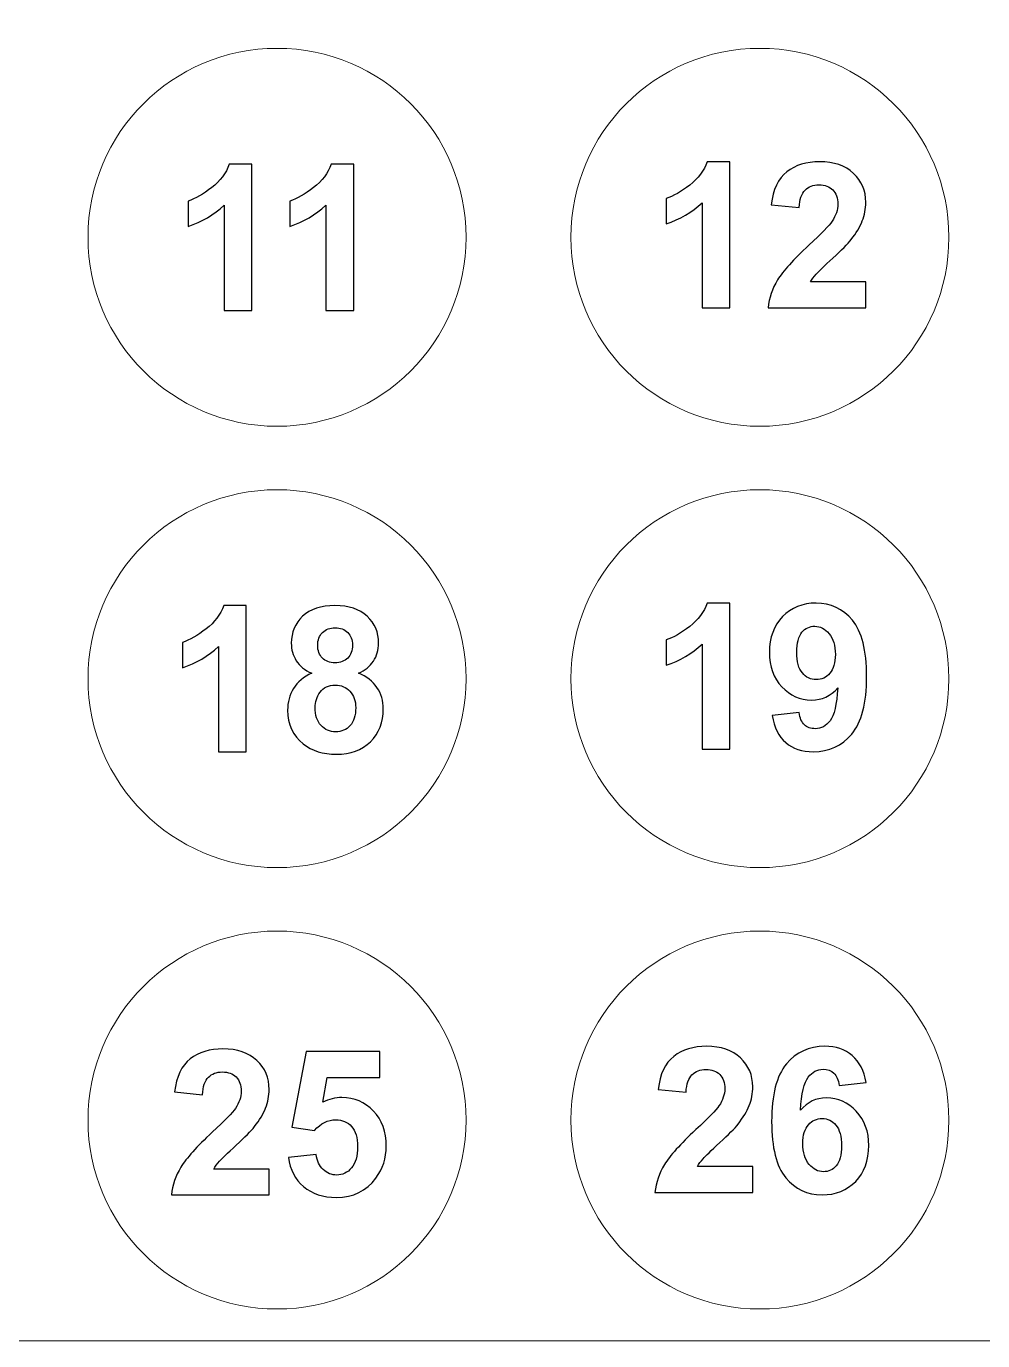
# Model space of a CAD drawing. Header units: millimetres. Extents: x -676 to 660, y -238 to 366.
# Drawn here: x 288.2 to 354.9, y 10.6 to 102.2 of the extents above; entities that cross this region are included whole.
import ezdxf

# ---------------------------------------------------------------- set-up
doc = ezdxf.new("R2010")
doc.units = ezdxf.units.MM
doc.header["$MEASUREMENT"] = 0
doc.layers.add('layer 1', color=7, linetype='Continuous')

msp = doc.modelspace()

# ---------------------------------------------------------------- linework, layer by layer
at = {"layer": 'layer 1', "color": 250, "lineweight": 20}
for points, knots in [([(221.6275, 164.398), (221.6275, 164.398), (457.0516, 164.398), (457.0516, 164.398), (457.0516, 164.398), (457.0516, 164.398), (659.621, 164.398), (659.621, 164.398), (659.621, 164.398), (659.621, 164.398), (659.621, 10.6382), (659.621, 10.6382), (659.621, 10.6382), (659.621, 10.6382), (457.0516, 10.6382), (457.0516, 10.6382), (457.0516, 10.6382), (457.0516, 10.6382), (221.6275, 10.6382), (221.6275, 10.6382), (221.6275, 10.6382), (221.6275, 10.6382), (221.6275, 164.398), (221.6275, 164.398)], [0, 0, 0, 0, 0.1428571, 0.1428571, 0.1428571, 0.1428571, 0.2857143, 0.2857143, 0.2857143, 0.2857143, 0.4285714, 0.4285714, 0.4285714, 0.4285714, 0.5714286, 0.5714286, 0.5714286, 0.5714286, 0.7142857, 0.7142857, 0.7142857, 0.7142857, 1, 1, 1, 1]), ([(305.7074, 100.6831), (312.9782, 100.6831), (318.8725, 94.7888), (318.8725, 87.518), (318.8725, 87.518), (318.8725, 80.2472), (312.9782, 74.3529), (305.7074, 74.3529), (305.7074, 74.3529), (298.4366, 74.3529), (292.5423, 80.2472), (292.5423, 87.518), (292.5423, 87.518), (292.5423, 94.7888), (298.4366, 100.6831), (305.7074, 100.6831)], [0, 0, 0, 0, 0.2, 0.2, 0.2, 0.2, 0.4, 0.4, 0.4, 0.4, 0.6, 0.6, 0.6, 0.6, 1, 1, 1, 1]), ([(339.3394, 100.6831), (346.6102, 100.6831), (352.5045, 94.7888), (352.5045, 87.518), (352.5045, 87.518), (352.5045, 80.2472), (346.6102, 74.3529), (339.3394, 74.3529), (339.3394, 74.3529), (332.0686, 74.3529), (326.1743, 80.2472), (326.1743, 87.518), (326.1743, 87.518), (326.1743, 94.7888), (332.0686, 100.6831), (339.3394, 100.6831)], [0, 0, 0, 0, 0.2, 0.2, 0.2, 0.2, 0.4, 0.4, 0.4, 0.4, 0.6, 0.6, 0.6, 0.6, 1, 1, 1, 1]), ([(305.7074, 69.9311), (312.9782, 69.9311), (318.8725, 64.0368), (318.8725, 56.766), (318.8725, 56.766), (318.8725, 49.4952), (312.9782, 43.6009), (305.7074, 43.6009), (305.7074, 43.6009), (298.4366, 43.6009), (292.5423, 49.4952), (292.5423, 56.766), (292.5423, 56.766), (292.5423, 64.0368), (298.4366, 69.9311), (305.7074, 69.9311)], [0, 0, 0, 0, 0.2, 0.2, 0.2, 0.2, 0.4, 0.4, 0.4, 0.4, 0.6, 0.6, 0.6, 0.6, 1, 1, 1, 1]), ([(339.3394, 69.9311), (346.6102, 69.9311), (352.5045, 64.0368), (352.5045, 56.766), (352.5045, 56.766), (352.5045, 49.4952), (346.6102, 43.6009), (339.3394, 43.6009), (339.3394, 43.6009), (332.0686, 43.6009), (326.1743, 49.4952), (326.1743, 56.766), (326.1743, 56.766), (326.1743, 64.0368), (332.0686, 69.9311), (339.3394, 69.9311)], [0, 0, 0, 0, 0.2, 0.2, 0.2, 0.2, 0.4, 0.4, 0.4, 0.4, 0.6, 0.6, 0.6, 0.6, 1, 1, 1, 1]), ([(305.7074, 39.1791), (312.9782, 39.1791), (318.8725, 33.2848), (318.8725, 26.014), (318.8725, 26.014), (318.8725, 18.7432), (312.9782, 12.8489), (305.7074, 12.8489), (305.7074, 12.8489), (298.4366, 12.8489), (292.5423, 18.7432), (292.5423, 26.014), (292.5423, 26.014), (292.5423, 33.2848), (298.4366, 39.1791), (305.7074, 39.1791)], [0, 0, 0, 0, 0.2, 0.2, 0.2, 0.2, 0.4, 0.4, 0.4, 0.4, 0.6, 0.6, 0.6, 0.6, 1, 1, 1, 1]), ([(339.3394, 39.1791), (346.6102, 39.1791), (352.5045, 33.2848), (352.5045, 26.014), (352.5045, 26.014), (352.5045, 18.7432), (346.6102, 12.8489), (339.3394, 12.8489), (339.3394, 12.8489), (332.0686, 12.8489), (326.1743, 18.7432), (326.1743, 26.014), (326.1743, 26.014), (326.1743, 33.2848), (332.0686, 39.1791), (339.3394, 39.1791)], [0, 0, 0, 0, 0.2, 0.2, 0.2, 0.2, 0.4, 0.4, 0.4, 0.4, 0.6, 0.6, 0.6, 0.6, 1, 1, 1, 1])]:
    msp.add_open_spline(points, degree=3, knots=knots, dxfattribs=at)
at = {"layer": 'layer 1', "color": 250}
for points, knots in [([(303.9576, 82.429), (303.9576, 82.429), (302.0155, 82.429), (302.0155, 82.429), (302.0155, 82.429), (302.0155, 82.429), (302.0155, 89.7515), (302.0155, 89.7515), (302.0155, 89.7515), (301.3052, 89.086), (300.4698, 88.5952), (299.507, 88.279), (299.507, 88.279), (299.507, 88.279), (299.507, 90.0418), (299.507, 90.0418), (299.507, 90.0418), (300.012, 90.207), (300.5642, 90.5208), (301.1589, 90.9833), (301.1589, 90.9833), (301.7536, 91.4482), (302.1618, 91.9886), (302.3813, 92.6069), (302.3813, 92.6069), (302.3813, 92.6069), (303.9576, 92.6069), (303.9576, 92.6069), (303.9576, 92.6069), (303.9576, 92.6069), (303.9576, 82.429), (303.9576, 82.429)], [0, 0, 0, 0, 0.1111111, 0.1111111, 0.1111111, 0.1111111, 0.2222222, 0.2222222, 0.2222222, 0.2222222, 0.3333333, 0.3333333, 0.3333333, 0.3333333, 0.4444444, 0.4444444, 0.4444444, 0.4444444, 0.5555556, 0.5555556, 0.5555556, 0.5555556, 0.6666667, 0.6666667, 0.6666667, 0.6666667, 0.7777778, 0.7777778, 0.7777778, 0.7777778, 1, 1, 1, 1]), ([(311.0512, 82.429), (311.0512, 82.429), (309.1091, 82.429), (309.1091, 82.429), (309.1091, 82.429), (309.1091, 82.429), (309.1091, 89.7515), (309.1091, 89.7515), (309.1091, 89.7515), (308.3988, 89.086), (307.5634, 88.5952), (306.6006, 88.279), (306.6006, 88.279), (306.6006, 88.279), (306.6006, 90.0418), (306.6006, 90.0418), (306.6006, 90.0418), (307.1056, 90.207), (307.6578, 90.5208), (308.2525, 90.9833), (308.2525, 90.9833), (308.8472, 91.4482), (309.2554, 91.9886), (309.4749, 92.6069), (309.4749, 92.6069), (309.4749, 92.6069), (311.0512, 92.6069), (311.0512, 92.6069), (311.0512, 92.6069), (311.0512, 92.6069), (311.0512, 82.429), (311.0512, 82.429)], [0, 0, 0, 0, 0.1111111, 0.1111111, 0.1111111, 0.1111111, 0.2222222, 0.2222222, 0.2222222, 0.2222222, 0.3333333, 0.3333333, 0.3333333, 0.3333333, 0.4444444, 0.4444444, 0.4444444, 0.4444444, 0.5555556, 0.5555556, 0.5555556, 0.5555556, 0.6666667, 0.6666667, 0.6666667, 0.6666667, 0.7777778, 0.7777778, 0.7777778, 0.7777778, 1, 1, 1, 1]), ([(337.251, 82.606), (337.251, 82.606), (335.3089, 82.606), (335.3089, 82.606), (335.3089, 82.606), (335.3089, 82.606), (335.3089, 89.9285), (335.3089, 89.9285), (335.3089, 89.9285), (334.5986, 89.263), (333.7632, 88.7722), (332.8004, 88.456), (332.8004, 88.456), (332.8004, 88.456), (332.8004, 90.2188), (332.8004, 90.2188), (332.8004, 90.2188), (333.3054, 90.384), (333.8576, 90.6978), (334.4523, 91.1603), (334.4523, 91.1603), (335.047, 91.6252), (335.4552, 92.1656), (335.6747, 92.7839), (335.6747, 92.7839), (335.6747, 92.7839), (337.251, 92.7839), (337.251, 92.7839), (337.251, 92.7839), (337.251, 92.7839), (337.251, 82.606), (337.251, 82.606)], [0, 0, 0, 0, 0.1111111, 0.1111111, 0.1111111, 0.1111111, 0.2222222, 0.2222222, 0.2222222, 0.2222222, 0.3333333, 0.3333333, 0.3333333, 0.3333333, 0.4444444, 0.4444444, 0.4444444, 0.4444444, 0.5555556, 0.5555556, 0.5555556, 0.5555556, 0.6666667, 0.6666667, 0.6666667, 0.6666667, 0.7777778, 0.7777778, 0.7777778, 0.7777778, 1, 1, 1, 1]), ([(346.7162, 84.4113), (346.7162, 84.4113), (346.7162, 82.606), (346.7162, 82.606), (346.7162, 82.606), (346.7162, 82.606), (339.9058, 82.606), (339.9058, 82.606), (339.9058, 82.606), (339.9813, 83.288), (340.2008, 83.9346), (340.5713, 84.5458), (340.5713, 84.5458), (340.9394, 85.157), (341.6686, 85.9664), (342.7541, 86.9764), (342.7541, 86.9764), (343.632, 87.7905), (344.1676, 88.3451), (344.3659, 88.6353), (344.3659, 88.6353), (344.6325, 89.0365), (344.767, 89.4329), (344.767, 89.8247), (344.767, 89.8247), (344.767, 90.2565), (344.6514, 90.5893), (344.4178, 90.8229), (344.4178, 90.8229), (344.1842, 91.0565), (343.8632, 91.1721), (343.4526, 91.1721), (343.4526, 91.1721), (343.0467, 91.1721), (342.7258, 91.0494), (342.4851, 90.8064), (342.4851, 90.8064), (342.2468, 90.5609), (342.1075, 90.1551), (342.0698, 89.5887), (342.0698, 89.5887), (342.0698, 89.5887), (340.1347, 89.7822), (340.1347, 89.7822), (340.1347, 89.7822), (340.2503, 90.8512), (340.6114, 91.6181), (341.2202, 92.0854), (341.2202, 92.0854), (341.8291, 92.5503), (342.5889, 92.7839), (343.5022, 92.7839), (343.5022, 92.7839), (344.5027, 92.7839), (345.2886, 92.5125), (345.8596, 91.9745), (345.8596, 91.9745), (346.4307, 91.4341), (346.7162, 90.7639), (346.7162, 89.9615), (346.7162, 89.9615), (346.7162, 89.5061), (346.6337, 89.0719), (346.4708, 88.6589), (346.4708, 88.6589), (346.308, 88.246), (346.0484, 87.8141), (345.6944, 87.3634), (345.6944, 87.3634), (345.4585, 87.0637), (345.0337, 86.6318), (344.4225, 86.0702), (344.4225, 86.0702), (343.8089, 85.5086), (343.4196, 85.1334), (343.2568, 84.9493), (343.2568, 84.9493), (343.0939, 84.7652), (342.9594, 84.5859), (342.8579, 84.4113), (342.8579, 84.4113), (342.8579, 84.4113), (346.7162, 84.4113), (346.7162, 84.4113)], [0, 0, 0, 0, 0.0454545, 0.0454545, 0.0454545, 0.0454545, 0.0909091, 0.0909091, 0.0909091, 0.0909091, 0.1363636, 0.1363636, 0.1363636, 0.1363636, 0.1818182, 0.1818182, 0.1818182, 0.1818182, 0.2272727, 0.2272727, 0.2272727, 0.2272727, 0.2727273, 0.2727273, 0.2727273, 0.2727273, 0.3181818, 0.3181818, 0.3181818, 0.3181818, 0.3636364, 0.3636364, 0.3636364, 0.3636364, 0.4090909, 0.4090909, 0.4090909, 0.4090909, 0.4545455, 0.4545455, 0.4545455, 0.4545455, 0.5, 0.5, 0.5, 0.5, 0.5454545, 0.5454545, 0.5454545, 0.5454545, 0.5909091, 0.5909091, 0.5909091, 0.5909091, 0.6363636, 0.6363636, 0.6363636, 0.6363636, 0.6818182, 0.6818182, 0.6818182, 0.6818182, 0.7272727, 0.7272727, 0.7272727, 0.7272727, 0.7727273, 0.7727273, 0.7727273, 0.7727273, 0.8181818, 0.8181818, 0.8181818, 0.8181818, 0.8636364, 0.8636364, 0.8636364, 0.8636364, 0.9090909, 0.9090909, 0.9090909, 0.9090909, 1, 1, 1, 1]), ([(303.5671, 51.677), (303.5671, 51.677), (301.625, 51.677), (301.625, 51.677), (301.625, 51.677), (301.625, 51.677), (301.625, 58.9995), (301.625, 58.9995), (301.625, 58.9995), (300.9147, 58.334), (300.0793, 57.8432), (299.1165, 57.527), (299.1165, 57.527), (299.1165, 57.527), (299.1165, 59.2898), (299.1165, 59.2898), (299.1165, 59.2898), (299.6215, 59.455), (300.1737, 59.7688), (300.7684, 60.2313), (300.7684, 60.2313), (301.3631, 60.6962), (301.7713, 61.2366), (301.9908, 61.8549), (301.9908, 61.8549), (301.9908, 61.8549), (303.5671, 61.8549), (303.5671, 61.8549), (303.5671, 61.8549), (303.5671, 61.8549), (303.5671, 51.677), (303.5671, 51.677)], [0, 0, 0, 0, 0.1111111, 0.1111111, 0.1111111, 0.1111111, 0.2222222, 0.2222222, 0.2222222, 0.2222222, 0.3333333, 0.3333333, 0.3333333, 0.3333333, 0.4444444, 0.4444444, 0.4444444, 0.4444444, 0.5555556, 0.5555556, 0.5555556, 0.5555556, 0.6666667, 0.6666667, 0.6666667, 0.6666667, 0.7777778, 0.7777778, 0.7777778, 0.7777778, 1, 1, 1, 1]), ([(308.1381, 57.1447), (307.6354, 57.3571), (307.2697, 57.6497), (307.0431, 58.0202), (307.0431, 58.0202), (306.8142, 58.3907), (306.701, 58.7989), (306.701, 59.2402), (306.701, 59.2402), (306.701, 59.9954), (306.9629, 60.6207), (307.4915, 61.1139), (307.4915, 61.1139), (308.0201, 61.6071), (308.7705, 61.8549), (309.7428, 61.8549), (309.7428, 61.8549), (310.7056, 61.8549), (311.4536, 61.6071), (311.9846, 61.1139), (311.9846, 61.1139), (312.5179, 60.6207), (312.7846, 59.9954), (312.7846, 59.2402), (312.7846, 59.2402), (312.7846, 58.7706), (312.6619, 58.3529), (312.4164, 57.9848), (312.4164, 57.9848), (312.1734, 57.619), (311.8288, 57.3382), (311.3876, 57.1447), (311.3876, 57.1447), (311.9492, 56.9205), (312.3763, 56.5901), (312.6689, 56.1559), (312.6689, 56.1559), (312.9615, 55.7241), (313.1079, 55.2238), (313.1079, 54.6574), (313.1079, 54.6574), (313.1079, 53.7206), (312.8105, 52.9607), (312.2135, 52.3755), (312.2135, 52.3755), (311.6165, 51.7903), (310.8236, 51.4977), (309.8324, 51.4977), (309.8324, 51.4977), (308.9097, 51.4977), (308.1428, 51.7384), (307.5293, 52.2221), (307.5293, 52.2221), (306.8048, 52.7956), (306.4437, 53.579), (306.4437, 54.5749), (306.4437, 54.5749), (306.4437, 55.1223), (306.5806, 55.625), (306.852, 56.0851), (306.852, 56.0851), (307.1234, 56.5429), (307.5528, 56.8969), (308.1381, 57.1447)], [0, 0, 0, 0, 0.0588235, 0.0588235, 0.0588235, 0.0588235, 0.1176471, 0.1176471, 0.1176471, 0.1176471, 0.1764706, 0.1764706, 0.1764706, 0.1764706, 0.2352941, 0.2352941, 0.2352941, 0.2352941, 0.2941176, 0.2941176, 0.2941176, 0.2941176, 0.3529412, 0.3529412, 0.3529412, 0.3529412, 0.4117647, 0.4117647, 0.4117647, 0.4117647, 0.4705882, 0.4705882, 0.4705882, 0.4705882, 0.5294118, 0.5294118, 0.5294118, 0.5294118, 0.5882353, 0.5882353, 0.5882353, 0.5882353, 0.6470588, 0.6470588, 0.6470588, 0.6470588, 0.7058824, 0.7058824, 0.7058824, 0.7058824, 0.7647059, 0.7647059, 0.7647059, 0.7647059, 0.8235294, 0.8235294, 0.8235294, 0.8235294, 0.8823529, 0.8823529, 0.8823529, 0.8823529, 1, 1, 1, 1]), ([(337.251, 51.854), (337.251, 51.854), (335.3089, 51.854), (335.3089, 51.854), (335.3089, 51.854), (335.3089, 51.854), (335.3089, 59.1765), (335.3089, 59.1765), (335.3089, 59.1765), (334.5986, 58.511), (333.7632, 58.0202), (332.8004, 57.704), (332.8004, 57.704), (332.8004, 57.704), (332.8004, 59.4668), (332.8004, 59.4668), (332.8004, 59.4668), (333.3054, 59.632), (333.8576, 59.9458), (334.4523, 60.4083), (334.4523, 60.4083), (335.047, 60.8732), (335.4552, 61.4136), (335.6747, 62.0319), (335.6747, 62.0319), (335.6747, 62.0319), (337.251, 62.0319), (337.251, 62.0319), (337.251, 62.0319), (337.251, 62.0319), (337.251, 51.854), (337.251, 51.854)], [0, 0, 0, 0, 0.1111111, 0.1111111, 0.1111111, 0.1111111, 0.2222222, 0.2222222, 0.2222222, 0.2222222, 0.3333333, 0.3333333, 0.3333333, 0.3333333, 0.4444444, 0.4444444, 0.4444444, 0.4444444, 0.5555556, 0.5555556, 0.5555556, 0.5555556, 0.6666667, 0.6666667, 0.6666667, 0.6666667, 0.7777778, 0.7777778, 0.7777778, 0.7777778, 1, 1, 1, 1]), ([(340.1961, 54.1973), (340.1961, 54.1973), (342.0768, 54.405), (342.0768, 54.405), (342.0768, 54.405), (342.124, 54.0227), (342.2444, 53.7395), (342.4379, 53.5554), (342.4379, 53.5554), (342.6314, 53.3714), (342.8863, 53.2793), (343.2048, 53.2793), (343.2048, 53.2793), (343.606, 53.2793), (343.9458, 53.4634), (344.2266, 53.8315), (344.2266, 53.8315), (344.5098, 54.1997), (344.6892, 54.9642), (344.767, 56.1276), (344.767, 56.1276), (344.2786, 55.5589), (343.6674, 55.2757), (342.9358, 55.2757), (342.9358, 55.2757), (342.1382, 55.2757), (341.4491, 55.5849), (340.871, 56.1984), (340.871, 56.1984), (340.2928, 56.8143), (340.0026, 57.6143), (340.0026, 58.6007), (340.0026, 58.6007), (340.0026, 59.6296), (340.3093, 60.4579), (340.9205, 61.088), (340.9205, 61.088), (341.5294, 61.7157), (342.3081, 62.0319), (343.252, 62.0319), (343.252, 62.0319), (344.2809, 62.0319), (345.1234, 61.6331), (345.7841, 60.8378), (345.7841, 60.8378), (346.4425, 60.0426), (346.7729, 58.7352), (346.7729, 56.9158), (346.7729, 56.9158), (346.7729, 55.061), (346.4283, 53.7253), (345.7416, 52.9041), (345.7416, 52.9041), (345.0549, 52.0853), (344.1606, 51.6747), (343.0585, 51.6747), (343.0585, 51.6747), (342.2656, 51.6747), (341.6261, 51.8847), (341.1376, 52.3071), (341.1376, 52.3071), (340.6492, 52.7295), (340.3353, 53.3596), (340.1961, 54.1973)], [0, 0, 0, 0, 0.0588235, 0.0588235, 0.0588235, 0.0588235, 0.1176471, 0.1176471, 0.1176471, 0.1176471, 0.1764706, 0.1764706, 0.1764706, 0.1764706, 0.2352941, 0.2352941, 0.2352941, 0.2352941, 0.2941176, 0.2941176, 0.2941176, 0.2941176, 0.3529412, 0.3529412, 0.3529412, 0.3529412, 0.4117647, 0.4117647, 0.4117647, 0.4117647, 0.4705882, 0.4705882, 0.4705882, 0.4705882, 0.5294118, 0.5294118, 0.5294118, 0.5294118, 0.5882353, 0.5882353, 0.5882353, 0.5882353, 0.6470588, 0.6470588, 0.6470588, 0.6470588, 0.7058824, 0.7058824, 0.7058824, 0.7058824, 0.7647059, 0.7647059, 0.7647059, 0.7647059, 0.8235294, 0.8235294, 0.8235294, 0.8235294, 0.8823529, 0.8823529, 0.8823529, 0.8823529, 1, 1, 1, 1]), ([(308.5393, 59.101), (308.5393, 58.714), (308.6478, 58.4119), (308.8673, 58.1972), (308.8673, 58.1972), (309.0867, 57.9801), (309.377, 57.8715), (309.7428, 57.8715), (309.7428, 57.8715), (310.1109, 57.8715), (310.4059, 57.9801), (310.6277, 58.1995), (310.6277, 58.1995), (310.8472, 58.419), (310.9581, 58.7211), (310.9581, 59.1081), (310.9581, 59.1081), (310.9581, 59.4738), (310.8495, 59.7641), (310.6301, 59.9836), (310.6301, 59.9836), (310.4106, 60.203), (310.1227, 60.3116), (309.7616, 60.3116), (309.7616, 60.3116), (309.3888, 60.3116), (309.0914, 60.2007), (308.8696, 59.9812), (308.8696, 59.9812), (308.6502, 59.7594), (308.5393, 59.4668), (308.5393, 59.101)], [0, 0, 0, 0, 0.1111111, 0.1111111, 0.1111111, 0.1111111, 0.2222222, 0.2222222, 0.2222222, 0.2222222, 0.3333333, 0.3333333, 0.3333333, 0.3333333, 0.4444444, 0.4444444, 0.4444444, 0.4444444, 0.5555556, 0.5555556, 0.5555556, 0.5555556, 0.6666667, 0.6666667, 0.6666667, 0.6666667, 0.7777778, 0.7777778, 0.7777778, 0.7777778, 1, 1, 1, 1]), ([(344.5948, 58.4426), (344.5948, 59.0703), (344.4508, 59.5564), (344.1629, 59.901), (344.1629, 59.901), (343.875, 60.2479), (343.5399, 60.4201), (343.1624, 60.4201), (343.1624, 60.4201), (342.8037, 60.4201), (342.504, 60.2785), (342.268, 59.9954), (342.268, 59.9954), (342.0296, 59.7122), (341.9117, 59.2473), (341.9117, 58.6007), (341.9117, 58.6007), (341.9117, 57.947), (342.0414, 57.4656), (342.2987, 57.1612), (342.2987, 57.1612), (342.5559, 56.8545), (342.8792, 56.7011), (343.2662, 56.7011), (343.2662, 56.7011), (343.639, 56.7011), (343.9553, 56.8474), (344.2101, 57.1423), (344.2101, 57.1423), (344.4673, 57.4373), (344.5948, 57.8715), (344.5948, 58.4426)], [0, 0, 0, 0, 0.1111111, 0.1111111, 0.1111111, 0.1111111, 0.2222222, 0.2222222, 0.2222222, 0.2222222, 0.3333333, 0.3333333, 0.3333333, 0.3333333, 0.4444444, 0.4444444, 0.4444444, 0.4444444, 0.5555556, 0.5555556, 0.5555556, 0.5555556, 0.6666667, 0.6666667, 0.6666667, 0.6666667, 0.7777778, 0.7777778, 0.7777778, 0.7777778, 1, 1, 1, 1]), ([(308.3599, 54.7613), (308.3599, 54.2256), (308.4968, 53.8079), (308.7705, 53.5082), (308.7705, 53.5082), (309.0443, 53.2085), (309.3864, 53.0599), (309.797, 53.0599), (309.797, 53.0599), (310.1982, 53.0599), (310.5309, 53.2038), (310.7929, 53.4917), (310.7929, 53.4917), (311.0548, 53.7796), (311.187, 54.1949), (311.187, 54.74), (311.187, 54.74), (311.187, 55.2144), (311.0525, 55.5967), (310.7858, 55.8846), (310.7858, 55.8846), (310.5191, 56.1725), (310.1793, 56.3164), (309.7687, 56.3164), (309.7687, 56.3164), (309.2944, 56.3164), (308.9404, 56.1512), (308.7092, 55.8256), (308.7092, 55.8256), (308.4755, 55.4975), (308.3599, 55.1436), (308.3599, 54.7613)], [0, 0, 0, 0, 0.1111111, 0.1111111, 0.1111111, 0.1111111, 0.2222222, 0.2222222, 0.2222222, 0.2222222, 0.3333333, 0.3333333, 0.3333333, 0.3333333, 0.4444444, 0.4444444, 0.4444444, 0.4444444, 0.5555556, 0.5555556, 0.5555556, 0.5555556, 0.6666667, 0.6666667, 0.6666667, 0.6666667, 0.7777778, 0.7777778, 0.7777778, 0.7777778, 1, 1, 1, 1]), ([(338.8415, 22.7781), (338.8415, 22.7781), (338.8415, 20.9728), (338.8415, 20.9728), (338.8415, 20.9728), (338.8415, 20.9728), (332.0311, 20.9728), (332.0311, 20.9728), (332.0311, 20.9728), (332.1066, 21.6548), (332.3261, 22.3014), (332.6966, 22.9126), (332.6966, 22.9126), (333.0647, 23.5238), (333.7939, 24.3332), (334.8794, 25.3432), (334.8794, 25.3432), (335.7573, 26.1573), (336.2929, 26.7119), (336.4912, 27.0021), (336.4912, 27.0021), (336.7578, 27.4033), (336.8923, 27.7997), (336.8923, 28.1915), (336.8923, 28.1915), (336.8923, 28.6233), (336.7767, 28.9561), (336.5431, 29.1897), (336.5431, 29.1897), (336.3095, 29.4233), (335.9885, 29.5389), (335.5779, 29.5389), (335.5779, 29.5389), (335.172, 29.5389), (334.8511, 29.4162), (334.6104, 29.1732), (334.6104, 29.1732), (334.3721, 28.9277), (334.2328, 28.5219), (334.1951, 27.9555), (334.1951, 27.9555), (334.1951, 27.9555), (332.26, 28.149), (332.26, 28.149), (332.26, 28.149), (332.3756, 29.218), (332.7367, 29.9849), (333.3455, 30.4522), (333.3455, 30.4522), (333.9544, 30.9171), (334.7142, 31.1507), (335.6275, 31.1507), (335.6275, 31.1507), (336.628, 31.1507), (337.4139, 30.8793), (337.9849, 30.3413), (337.9849, 30.3413), (338.556, 29.8009), (338.8415, 29.1307), (338.8415, 28.3283), (338.8415, 28.3283), (338.8415, 27.8729), (338.759, 27.4387), (338.5961, 27.0257), (338.5961, 27.0257), (338.4333, 26.6128), (338.1737, 26.1809), (337.8197, 25.7302), (337.8197, 25.7302), (337.5838, 25.4305), (337.159, 24.9986), (336.5478, 24.437), (336.5478, 24.437), (335.9342, 23.8754), (335.5449, 23.5002), (335.3821, 23.3161), (335.3821, 23.3161), (335.2192, 23.132), (335.0847, 22.9527), (334.9832, 22.7781), (334.9832, 22.7781), (334.9832, 22.7781), (338.8415, 22.7781), (338.8415, 22.7781)], [0, 0, 0, 0, 0.0454545, 0.0454545, 0.0454545, 0.0454545, 0.0909091, 0.0909091, 0.0909091, 0.0909091, 0.1363636, 0.1363636, 0.1363636, 0.1363636, 0.1818182, 0.1818182, 0.1818182, 0.1818182, 0.2272727, 0.2272727, 0.2272727, 0.2272727, 0.2727273, 0.2727273, 0.2727273, 0.2727273, 0.3181818, 0.3181818, 0.3181818, 0.3181818, 0.3636364, 0.3636364, 0.3636364, 0.3636364, 0.4090909, 0.4090909, 0.4090909, 0.4090909, 0.4545455, 0.4545455, 0.4545455, 0.4545455, 0.5, 0.5, 0.5, 0.5, 0.5454545, 0.5454545, 0.5454545, 0.5454545, 0.5909091, 0.5909091, 0.5909091, 0.5909091, 0.6363636, 0.6363636, 0.6363636, 0.6363636, 0.6818182, 0.6818182, 0.6818182, 0.6818182, 0.7272727, 0.7272727, 0.7272727, 0.7272727, 0.7727273, 0.7727273, 0.7727273, 0.7727273, 0.8181818, 0.8181818, 0.8181818, 0.8181818, 0.8636364, 0.8636364, 0.8636364, 0.8636364, 0.9090909, 0.9090909, 0.9090909, 0.9090909, 1, 1, 1, 1]), ([(346.7375, 28.6257), (346.7375, 28.6257), (344.8567, 28.418), (344.8567, 28.418), (344.8567, 28.418), (344.8119, 28.805), (344.6915, 29.0906), (344.498, 29.277), (344.498, 29.277), (344.3045, 29.4611), (344.052, 29.5531), (343.7429, 29.5531), (343.7429, 29.5531), (343.3346, 29.5531), (342.9877, 29.369), (342.7022, 28.9985), (342.7022, 28.9985), (342.419, 28.6304), (342.242, 27.8635), (342.1665, 26.6977), (342.1665, 26.6977), (342.6526, 27.2688), (343.252, 27.5543), (343.9718, 27.5543), (343.9718, 27.5543), (344.7836, 27.5543), (345.4773, 27.2452), (346.0555, 26.6269), (346.0555, 26.6269), (346.6337, 26.011), (346.9239, 25.2134), (346.9239, 24.2364), (346.9239, 24.2364), (346.9239, 23.1981), (346.6195, 22.3675), (346.0107, 21.7397), (346.0107, 21.7397), (345.4042, 21.1144), (344.6207, 20.8005), (343.6674, 20.8005), (343.6674, 20.8005), (342.6456, 20.8005), (341.8031, 21.197), (341.1447, 21.9922), (341.1447, 21.9922), (340.4863, 22.7875), (340.156, 24.0901), (340.156, 25.9025), (340.156, 25.9025), (340.156, 27.7596), (340.4981, 29.0976), (341.1848, 29.9189), (341.1848, 29.9189), (341.8715, 30.7401), (342.7636, 31.1507), (343.8609, 31.1507), (343.8609, 31.1507), (344.6302, 31.1507), (345.2673, 30.9336), (345.7723, 30.5041), (345.7723, 30.5041), (346.2773, 30.0723), (346.5983, 29.4469), (346.7375, 28.6257)], [0, 0, 0, 0, 0.0588235, 0.0588235, 0.0588235, 0.0588235, 0.1176471, 0.1176471, 0.1176471, 0.1176471, 0.1764706, 0.1764706, 0.1764706, 0.1764706, 0.2352941, 0.2352941, 0.2352941, 0.2352941, 0.2941176, 0.2941176, 0.2941176, 0.2941176, 0.3529412, 0.3529412, 0.3529412, 0.3529412, 0.4117647, 0.4117647, 0.4117647, 0.4117647, 0.4705882, 0.4705882, 0.4705882, 0.4705882, 0.5294118, 0.5294118, 0.5294118, 0.5294118, 0.5882353, 0.5882353, 0.5882353, 0.5882353, 0.6470588, 0.6470588, 0.6470588, 0.6470588, 0.7058824, 0.7058824, 0.7058824, 0.7058824, 0.7647059, 0.7647059, 0.7647059, 0.7647059, 0.8235294, 0.8235294, 0.8235294, 0.8235294, 0.8823529, 0.8823529, 0.8823529, 0.8823529, 1, 1, 1, 1]), ([(305.1576, 22.6011), (305.1576, 22.6011), (305.1576, 20.7958), (305.1576, 20.7958), (305.1576, 20.7958), (305.1576, 20.7958), (298.3472, 20.7958), (298.3472, 20.7958), (298.3472, 20.7958), (298.4227, 21.4778), (298.6422, 22.1244), (299.0127, 22.7356), (299.0127, 22.7356), (299.3808, 23.3468), (300.11, 24.1562), (301.1955, 25.1662), (301.1955, 25.1662), (302.0734, 25.9803), (302.609, 26.5349), (302.8073, 26.8251), (302.8073, 26.8251), (303.0739, 27.2263), (303.2084, 27.6227), (303.2084, 28.0145), (303.2084, 28.0145), (303.2084, 28.4463), (303.0928, 28.7791), (302.8592, 29.0127), (302.8592, 29.0127), (302.6256, 29.2463), (302.3046, 29.3619), (301.894, 29.3619), (301.894, 29.3619), (301.4881, 29.3619), (301.1672, 29.2392), (300.9265, 28.9962), (300.9265, 28.9962), (300.6882, 28.7507), (300.5489, 28.3449), (300.5112, 27.7785), (300.5112, 27.7785), (300.5112, 27.7785), (298.5761, 27.972), (298.5761, 27.972), (298.5761, 27.972), (298.6917, 29.041), (299.0528, 29.8079), (299.6616, 30.2752), (299.6616, 30.2752), (300.2705, 30.7401), (301.0303, 30.9737), (301.9436, 30.9737), (301.9436, 30.9737), (302.9441, 30.9737), (303.73, 30.7023), (304.301, 30.1643), (304.301, 30.1643), (304.8721, 29.6239), (305.1576, 28.9537), (305.1576, 28.1513), (305.1576, 28.1513), (305.1576, 27.6959), (305.0751, 27.2617), (304.9122, 26.8487), (304.9122, 26.8487), (304.7494, 26.4358), (304.4898, 26.0039), (304.1358, 25.5532), (304.1358, 25.5532), (303.8999, 25.2535), (303.4751, 24.8216), (302.8639, 24.26), (302.8639, 24.26), (302.2503, 23.6984), (301.861, 23.3232), (301.6982, 23.1391), (301.6982, 23.1391), (301.5353, 22.955), (301.4008, 22.7757), (301.2993, 22.6011), (301.2993, 22.6011), (301.2993, 22.6011), (305.1576, 22.6011), (305.1576, 22.6011)], [0, 0, 0, 0, 0.0454545, 0.0454545, 0.0454545, 0.0454545, 0.0909091, 0.0909091, 0.0909091, 0.0909091, 0.1363636, 0.1363636, 0.1363636, 0.1363636, 0.1818182, 0.1818182, 0.1818182, 0.1818182, 0.2272727, 0.2272727, 0.2272727, 0.2272727, 0.2727273, 0.2727273, 0.2727273, 0.2727273, 0.3181818, 0.3181818, 0.3181818, 0.3181818, 0.3636364, 0.3636364, 0.3636364, 0.3636364, 0.4090909, 0.4090909, 0.4090909, 0.4090909, 0.4545455, 0.4545455, 0.4545455, 0.4545455, 0.5, 0.5, 0.5, 0.5, 0.5454545, 0.5454545, 0.5454545, 0.5454545, 0.5909091, 0.5909091, 0.5909091, 0.5909091, 0.6363636, 0.6363636, 0.6363636, 0.6363636, 0.6818182, 0.6818182, 0.6818182, 0.6818182, 0.7272727, 0.7272727, 0.7272727, 0.7272727, 0.7727273, 0.7727273, 0.7727273, 0.7727273, 0.8181818, 0.8181818, 0.8181818, 0.8181818, 0.8636364, 0.8636364, 0.8636364, 0.8636364, 0.9090909, 0.9090909, 0.9090909, 0.9090909, 1, 1, 1, 1]), ([(306.5004, 23.4034), (306.5004, 23.4034), (308.4354, 23.6016), (308.4354, 23.6016), (308.4354, 23.6016), (308.4897, 23.1651), (308.6549, 22.8182), (308.9263, 22.5633), (308.9263, 22.5633), (309.1976, 22.3061), (309.5115, 22.1787), (309.8655, 22.1787), (309.8655, 22.1787), (310.2714, 22.1787), (310.6159, 22.3438), (310.8967, 22.6719), (310.8967, 22.6719), (311.1775, 23.0022), (311.3191, 23.5001), (311.3191, 24.1633), (311.3191, 24.1633), (311.3191, 24.7839), (311.1799, 25.2511), (310.8991, 25.5626), (310.8991, 25.5626), (310.6206, 25.8741), (310.2572, 26.0299), (309.8112, 26.0299), (309.8112, 26.0299), (309.2543, 26.0299), (308.754, 25.7821), (308.3104, 25.2889), (308.3104, 25.2889), (308.3104, 25.2889), (306.734, 25.5178), (306.734, 25.5178), (306.734, 25.5178), (306.734, 25.5178), (307.7298, 30.792), (307.7298, 30.792), (307.7298, 30.792), (307.7298, 30.792), (312.8672, 30.792), (312.8672, 30.792), (312.8672, 30.792), (312.8672, 30.792), (312.8672, 28.9749), (312.8672, 28.9749), (312.8672, 28.9749), (312.8672, 28.9749), (309.2024, 28.9749), (309.2024, 28.9749), (309.2024, 28.9749), (309.2024, 28.9749), (308.8979, 27.2523), (308.8979, 27.2523), (308.8979, 27.2523), (309.3322, 27.4694), (309.7734, 27.5779), (310.2265, 27.5779), (310.2265, 27.5779), (311.0879, 27.5779), (311.8194, 27.2641), (312.4164, 26.6387), (312.4164, 26.6387), (313.0158, 26.011), (313.3155, 25.1969), (313.3155, 24.1963), (313.3155, 24.1963), (313.3155, 23.3633), (313.0748, 22.6176), (312.5911, 21.9639), (312.5911, 21.9639), (311.9303, 21.0695), (311.0171, 20.6235), (309.8466, 20.6235), (309.8466, 20.6235), (308.9097, 20.6235), (308.1475, 20.8737), (307.5576, 21.3763), (307.5576, 21.3763), (306.9676, 21.879), (306.6136, 22.5539), (306.5004, 23.4034)], [0, 0, 0, 0, 0.0454545, 0.0454545, 0.0454545, 0.0454545, 0.0909091, 0.0909091, 0.0909091, 0.0909091, 0.1363636, 0.1363636, 0.1363636, 0.1363636, 0.1818182, 0.1818182, 0.1818182, 0.1818182, 0.2272727, 0.2272727, 0.2272727, 0.2272727, 0.2727273, 0.2727273, 0.2727273, 0.2727273, 0.3181818, 0.3181818, 0.3181818, 0.3181818, 0.3636364, 0.3636364, 0.3636364, 0.3636364, 0.4090909, 0.4090909, 0.4090909, 0.4090909, 0.4545455, 0.4545455, 0.4545455, 0.4545455, 0.5, 0.5, 0.5, 0.5, 0.5454545, 0.5454545, 0.5454545, 0.5454545, 0.5909091, 0.5909091, 0.5909091, 0.5909091, 0.6363636, 0.6363636, 0.6363636, 0.6363636, 0.6818182, 0.6818182, 0.6818182, 0.6818182, 0.7272727, 0.7272727, 0.7272727, 0.7272727, 0.7727273, 0.7727273, 0.7727273, 0.7727273, 0.8181818, 0.8181818, 0.8181818, 0.8181818, 0.8636364, 0.8636364, 0.8636364, 0.8636364, 0.9090909, 0.9090909, 0.9090909, 0.9090909, 1, 1, 1, 1]), ([(342.3341, 24.3875), (342.3341, 23.7574), (342.478, 23.2689), (342.7683, 22.9267), (342.7683, 22.9267), (343.0585, 22.5822), (343.3913, 22.4099), (343.7641, 22.4099), (343.7641, 22.4099), (344.1252, 22.4099), (344.4225, 22.5515), (344.6632, 22.8323), (344.6632, 22.8323), (344.9039, 23.1132), (345.0219, 23.5757), (345.0219, 24.2152), (345.0219, 24.2152), (345.0219, 24.8736), (344.8945, 25.3573), (344.6349, 25.6641), (344.6349, 25.6641), (344.3777, 25.9709), (344.0544, 26.1243), (343.6674, 26.1243), (343.6674, 26.1243), (343.2945, 26.1243), (342.9783, 25.978), (342.7211, 25.6854), (342.7211, 25.6854), (342.4615, 25.3927), (342.3341, 24.9585), (342.3341, 24.3875)], [0, 0, 0, 0, 0.1111111, 0.1111111, 0.1111111, 0.1111111, 0.2222222, 0.2222222, 0.2222222, 0.2222222, 0.3333333, 0.3333333, 0.3333333, 0.3333333, 0.4444444, 0.4444444, 0.4444444, 0.4444444, 0.5555556, 0.5555556, 0.5555556, 0.5555556, 0.6666667, 0.6666667, 0.6666667, 0.6666667, 0.7777778, 0.7777778, 0.7777778, 0.7777778, 1, 1, 1, 1])]:
    msp.add_open_spline(points, degree=3, knots=knots, dxfattribs=at)

doc.saveas('drawing.dxf')
